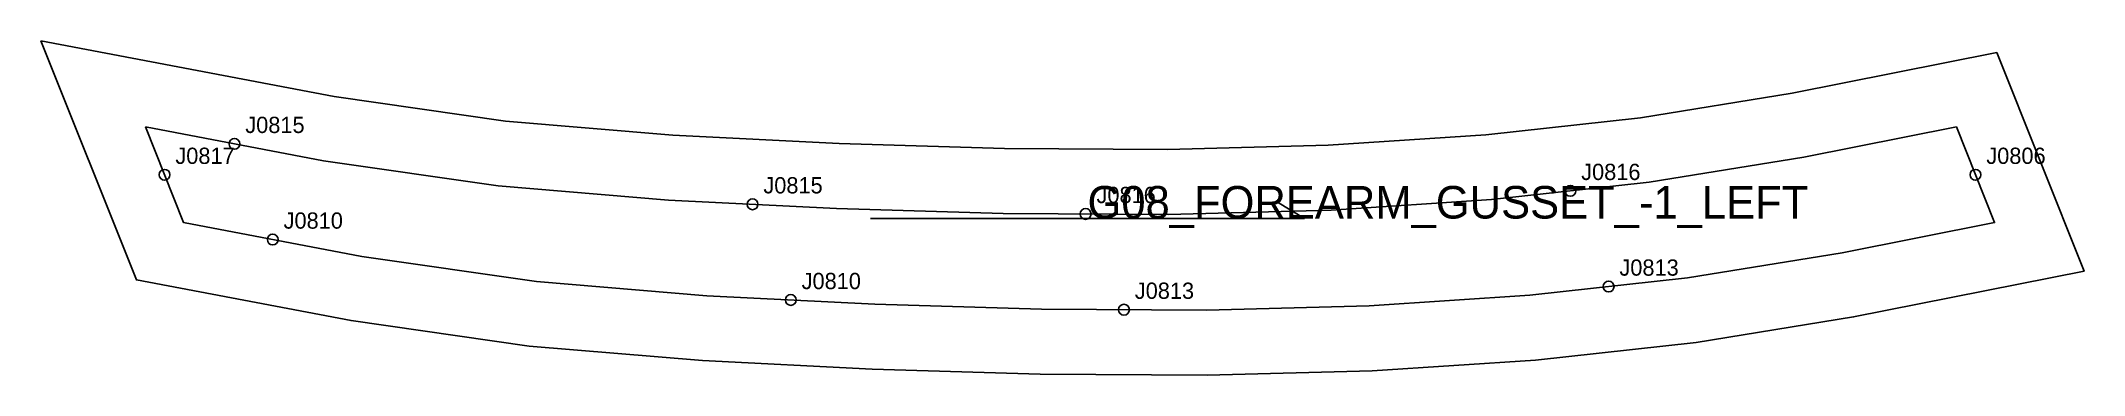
# Model space of a CAD drawing. Header units: millimetres. Extents: x -19 to 357, y -46 to 16.
import ezdxf

# ---------------------------------------------------------------- set-up
doc = ezdxf.new("R2010")
doc.units = ezdxf.units.MM
for name, color, linetype in [('CUT', 1, 'Continuous'), ('GRAIN', 3, 'Continuous'), ('LABEL', 7, 'Continuous'), ('NOTCH', 2, 'Continuous'), ('SEW', 5, 'Continuous')]:
    doc.layers.add(name, color=color, linetype=linetype)

msp = doc.modelspace()

# ---------------------------------------------------------------- linework, layer by layer
at = {"layer": 'CUT'}
msp.add_lwpolyline([(-19.27, 15.88), (34.81, 5.6), (66.39, 1.09), (97.25, -1.51), (127.9, -3.05), (158.35, -3.98), (188.42, -4.13), (218.02, -3.33), (247.11, -1.44), (275.6, 1.71), (303.6, 6.24), (341.29, 13.71), (357.41, -26.61), (314.9, -35.03), (285.89, -39.72), (256.26, -42.99), (226.18, -44.95), (195.73, -45.77), (164.98, -45.62), (133.98, -44.68), (102.69, -43.1), (70.73, -40.41), (37.93, -35.72), (-1.65, -28.2), (-19.27, 15.88)], close=True, dxfattribs=at)
at = {"layer": 'GRAIN'}
for p, q in [((213.68, -16.89), (208.68, -13.89)), ((133.68, -16.89), (213.68, -16.89))]:
    msp.add_line(p, q, dxfattribs=at)
at = {"layer": 'NOTCH'}
for centre in [(16.42, -3.12), (3.53, -8.82), (262.69, -11.79), (337.38, -8.82), (111.93, -14.26), (173.34, -16.05), (23.48, -20.76), (269.74, -29.43), (118.98, -31.91), (180.4, -33.7)]:
    msp.add_circle(centre, 1, dxfattribs=at)
at = {"layer": 'SEW'}
msp.add_lwpolyline([(0, 0), (32.85, -6.24), (65.03, -10.84), (96.44, -13.48), (127.41, -15.04), (158.14, -15.98), (188.55, -16.13), (218.58, -15.32), (248.15, -13.39), (277.22, -10.18), (305.73, -5.57), (333.85, 0), (340.9, -17.64), (312.78, -23.21), (284.27, -27.82), (255.21, -31.04), (225.63, -32.96), (195.6, -33.77), (165.19, -33.62), (134.47, -32.69), (103.49, -31.13), (72.09, -28.48), (39.9, -23.88), (7.05, -17.64)], close=True, dxfattribs=at)

# ---------------------------------------------------------------- texts
at = {"layer": 'LABEL'}
for s, height, p in [('J0815', 3, (18.42, -1.12)), ('J0817', 3, (5.53, -6.82)), ('J0816', 3, (264.69, -9.79)), ('J0806', 3, (339.38, -6.82)), ('J0815', 3, (113.93, -12.26)), ('G08_FOREARM_GUSSET_-1_LEFT', 6, (173.68, -16.89)), ('J0816', 3, (175.34, -14.05)), ('J0810', 3, (25.48, -18.76)), ('J0813', 3, (271.74, -27.43)), ('J0810', 3, (120.98, -29.91)), ('J0813', 3, (182.4, -31.7))]:
    msp.add_text(s, height=height, dxfattribs=at).set_placement(p)

doc.saveas('drawing.dxf')
